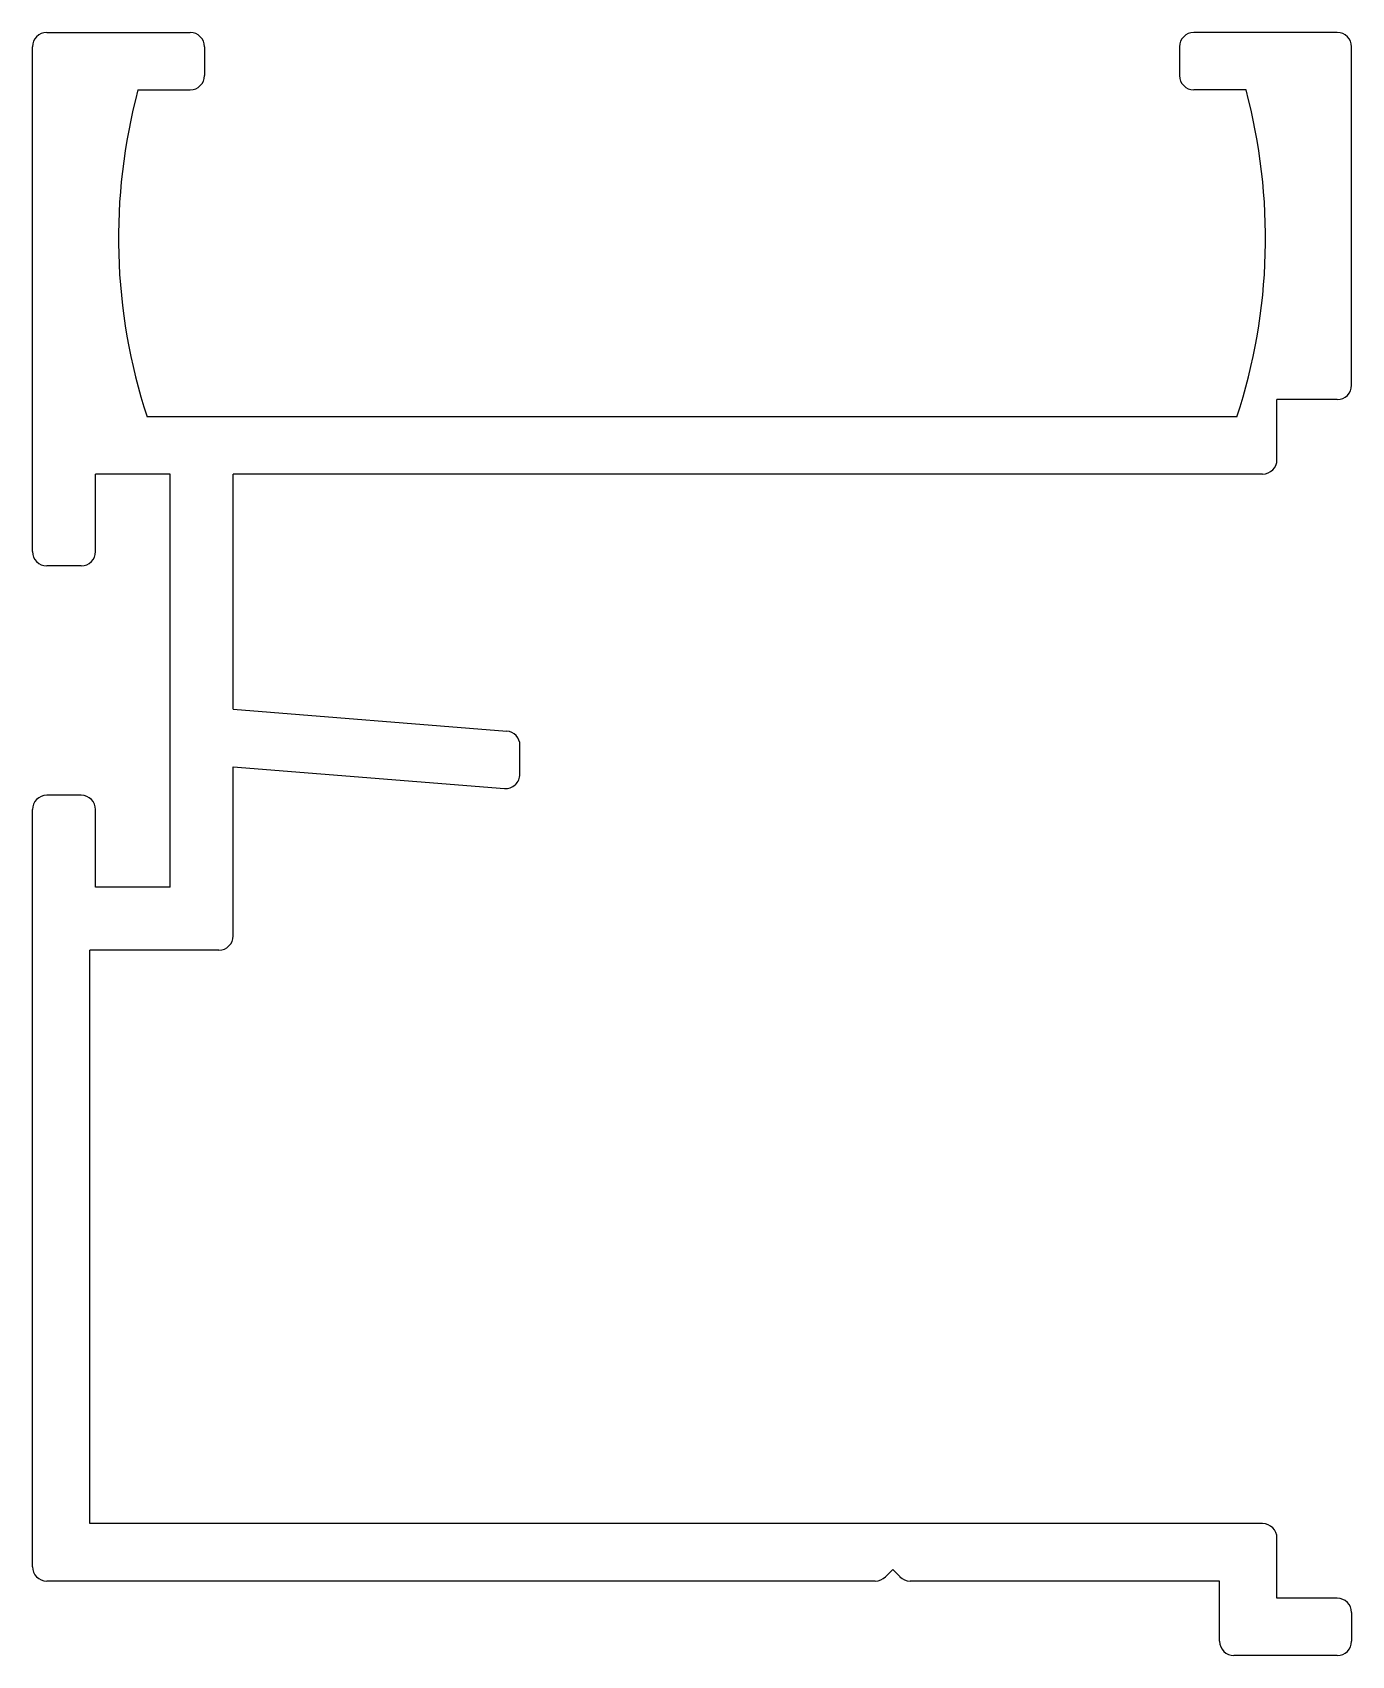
# Model space of a CAD drawing. Extents: x 2880.3 to 2903.3, y 1329.7 to 1358.
import ezdxf

# ---------------------------------------------------------------- set-up
doc = ezdxf.new("R2010")
doc.units = 0
doc.layers.get('0').update_dxf_attribs({"linetype": 'CONTINUOUS'})

msp = doc.modelspace()

# ---------------------------------------------------------------- linework, layer by layer
for p, q in [((2880.593, 1358.049), (2883.093, 1358.049)), ((2903.093, 1358.049), (2900.593, 1358.049)), ((2880.343, 1348.999), (2880.343, 1357.799)), ((2883.343, 1357.799), (2883.343, 1357.299)), ((2900.343, 1357.799), (2900.343, 1357.299)), ((2903.343, 1351.899), (2903.343, 1357.799)), ((2882.183, 1357.049), (2883.093, 1357.049)), ((2901.503, 1357.049), (2900.593, 1357.049)), ((2902.043, 1350.599), (2902.043, 1351.649)), ((2903.093, 1351.649), (2902.043, 1351.649)), ((2901.345, 1351.349), (2882.34, 1351.349)), ((2882.743, 1350.349), (2881.443, 1350.349)), ((2881.443, 1348.999), (2881.443, 1350.349)), ((2882.743, 1343.149), (2882.743, 1350.349)), ((2883.843, 1346.249), (2883.843, 1350.349)), ((2901.793, 1350.349), (2883.843, 1350.349)), ((2881.193, 1348.749), (2880.593, 1348.749)), ((2883.843, 1346.249), (2888.613, 1345.868)), ((2888.843, 1345.117), (2888.843, 1345.619)), ((2883.843, 1342.299), (2883.843, 1345.246)), ((2883.843, 1345.246), (2888.573, 1344.868)), ((2881.193, 1344.749), (2880.593, 1344.749)), ((2880.343, 1331.299), (2880.343, 1344.499)), ((2881.443, 1343.149), (2881.443, 1344.499)), ((2882.743, 1343.149), (2881.443, 1343.149)), ((2881.343, 1332.049), (2881.343, 1342.049)), ((2883.593, 1342.049), (2881.343, 1342.049)), ((2901.793, 1332.049), (2881.343, 1332.049)), ((2902.043, 1330.749), (2902.043, 1331.799)), ((2895.343, 1331.249), (2895.216, 1331.123)), ((2895.343, 1331.249), (2895.47, 1331.123)), ((2895.039, 1331.049), (2880.593, 1331.049)), ((2901.043, 1331.049), (2895.646, 1331.049)), ((2901.043, 1329.999), (2901.043, 1331.049)), ((2903.093, 1330.749), (2902.043, 1330.749)), ((2903.343, 1330.499), (2903.343, 1329.999)), ((2903.093, 1329.749), (2901.293, 1329.749))]:
    msp.add_line(p, q)
for centre, radius, start, end in [((2880.593, 1357.799), 0.25, 90, 180), ((2883.093, 1357.799), 0.25, 0, 90), ((2900.593, 1357.799), 0.25, 90, 180), ((2903.093, 1357.799), 0.25, 0, 90), ((2883.093, 1357.299), 0.25, 270, 0), ((2900.593, 1357.299), 0.25, 180, 270), ((2891.843, 1354.464), 10, 165.018, 198.1487), ((2891.843, 1354.464), 10, 341.8513, 14.982), ((2903.093, 1351.899), 0.25, 270, 0), ((2901.793, 1350.599), 0.25, 270, 0), ((2880.593, 1348.999), 0.25, 180, 270), ((2881.193, 1348.999), 0.25, 270, 0), ((2888.593, 1345.619), 0.25, 0, 85.4261), ((2888.593, 1345.117), 0.25, 265.4261, 0), ((2880.593, 1344.499), 0.25, 90, 180), ((2881.193, 1344.499), 0.25, 0, 90), ((2883.593, 1342.299), 0.25, 270, 0), ((2901.793, 1331.799), 0.25, 0, 90), ((2880.593, 1331.299), 0.25, 180, 270), ((2895.039, 1331.299), 0.25, 270, 315), ((2895.646, 1331.299), 0.25, 225, 270), ((2903.093, 1330.499), 0.25, 0, 90), ((2901.293, 1329.999), 0.25, 180, 270), ((2903.093, 1329.999), 0.25, 270, 0)]:
    msp.add_arc(centre, radius, start, end)

doc.saveas('drawing.dxf')
